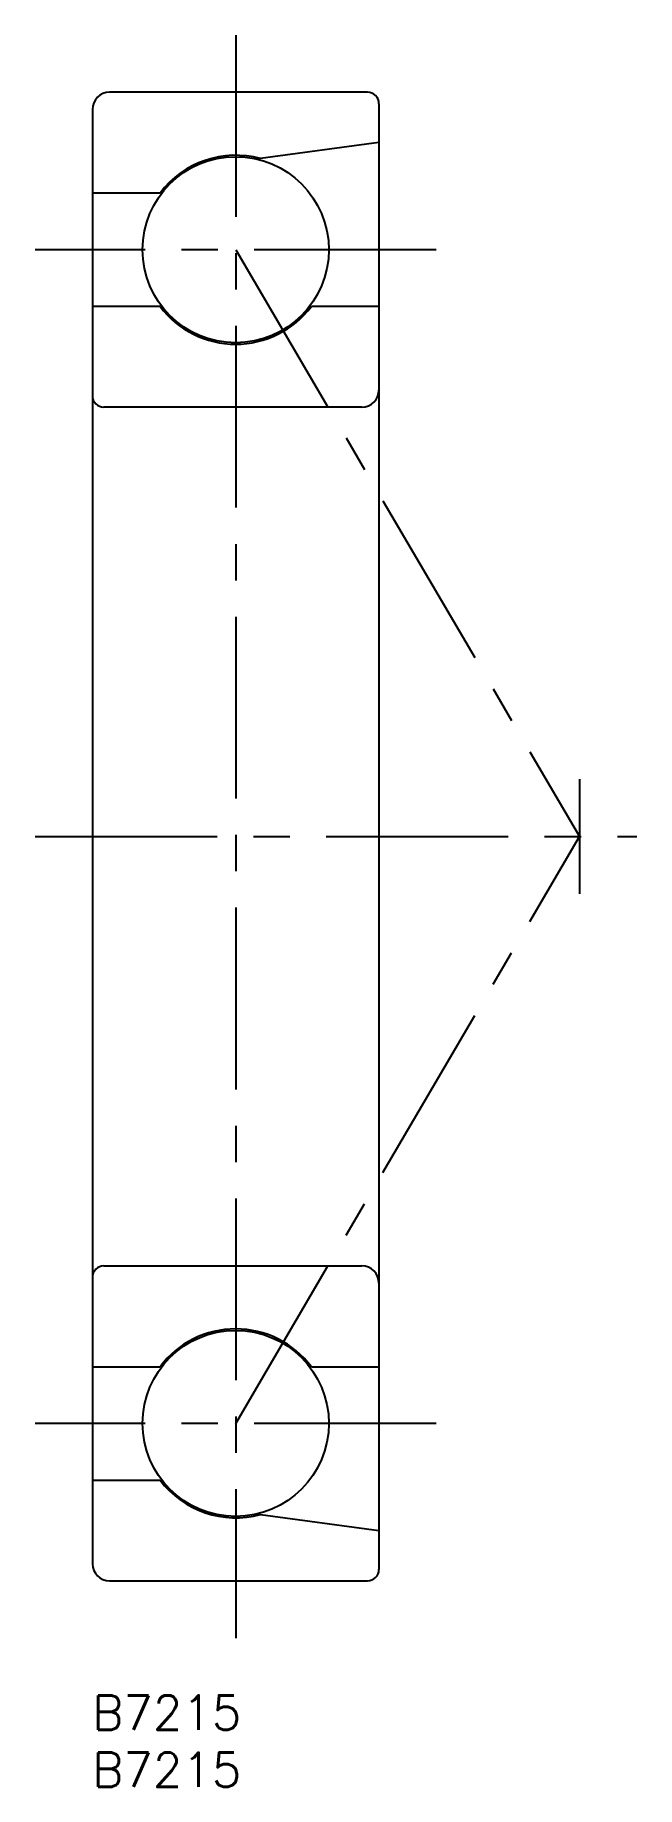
# Model space of a CAD drawing. Extents: x -5 to 48, y -8 to 145.
import ezdxf

# ---------------------------------------------------------------- set-up
doc = ezdxf.new("R2010")
doc.units = 0
doc.header["$LTSCALE"] = 0.5
doc.linetypes.add('CENTER', pattern=[50.8, 31.75, -6.35, 6.35, -6.35])
for name, color, linetype in [('MSM_CENTER', 1, 'CENTER'), ('MSM_CONTINUOUS', 7, 'CONTINUOUS'), ('MSM_PART_NUMBER', 7, 'CONTINUOUS')]:
    doc.layers.add(name, color=color, linetype=linetype)
doc.styles.get("Standard").update_dxf_attribs({"font": 'txt.shx', "height": 3, "bigfont": 'bigfont.shx'})

msp = doc.modelspace()

# ---------------------------------------------------------------- linework, layer by layer
at = {"layer": 'MSM_CENTER'}
for p, q in [((12.5, 145), (12.5, 5)), ((30, 126.25), (-5, 126.25)), ((12.5, 126.25), (42.5, 75)), ((42.5, 80), (42.5, 70)), ((-5, 75), (47.5, 75)), ((12.5, 23.75), (42.5, 75)), ((30, 23.75), (-5, 23.75))]:
    msp.add_line(p, q, dxfattribs=at)
at = {"layer": 'MSM_CONTINUOUS'}
for p, q in [((24, 140), (1.5, 140)), ((0, 138.5), (0, 11.5)), ((25, 139), (25, 11)), ((25, 135.603438), (14.676169, 134.207813)), ((5.9, 131.2), (0, 131.2)), ((5.9, 121.3), (0, 121.3)), ((25, 121.3), (19.1, 121.3)), ((23.5, 112.5), (1, 112.5)), ((1, 37.5), (23.5, 37.5)), ((0, 28.7), (5.9, 28.7)), ((19.1, 28.7), (25, 28.7)), ((0, 18.8), (5.9, 18.8)), ((14.676169, 15.792187), (25, 14.396562)), ((1.5, 10), (24, 10))]:
    msp.add_line(p, q, dxfattribs=at)
for centre in [(12.5, 126.25), (12.5, 23.75)]:
    msp.add_circle(centre, 8.12625, dxfattribs=at)
for centre, radius, start, end in [((1.5, 138.5), 1.5, 90, 180), ((24, 139), 1, 0, 90), ((12.5, 126.25), 8.25, 74.70564117, 143.13010235), ((12.5, 126.25), 8.25, 216.86989765, 323.13010235), ((1, 113.5), 1, 180, 270), ((23.5, 114), 1.5, 270, 0), ((1, 36.5), 1, 90, 180), ((23.5, 36), 1.5, 0, 90), ((12.5, 23.75), 8.25, 36.86989765, 143.13010235), ((12.5, 23.75), 8.25, 216.86989765, 285.29435883), ((1.5, 11.5), 1.5, 180, 270), ((24, 11), 1, 270, 0)]:
    msp.add_arc(centre, radius, start, end, dxfattribs=at)

# ---------------------------------------------------------------- texts
at = {"layer": 'MSM_PART_NUMBER'}
for p in [(0, -3), (0, -8)]:
    msp.add_text('B7215', height=3, dxfattribs=at).set_placement(p)

doc.saveas('drawing.dxf')
